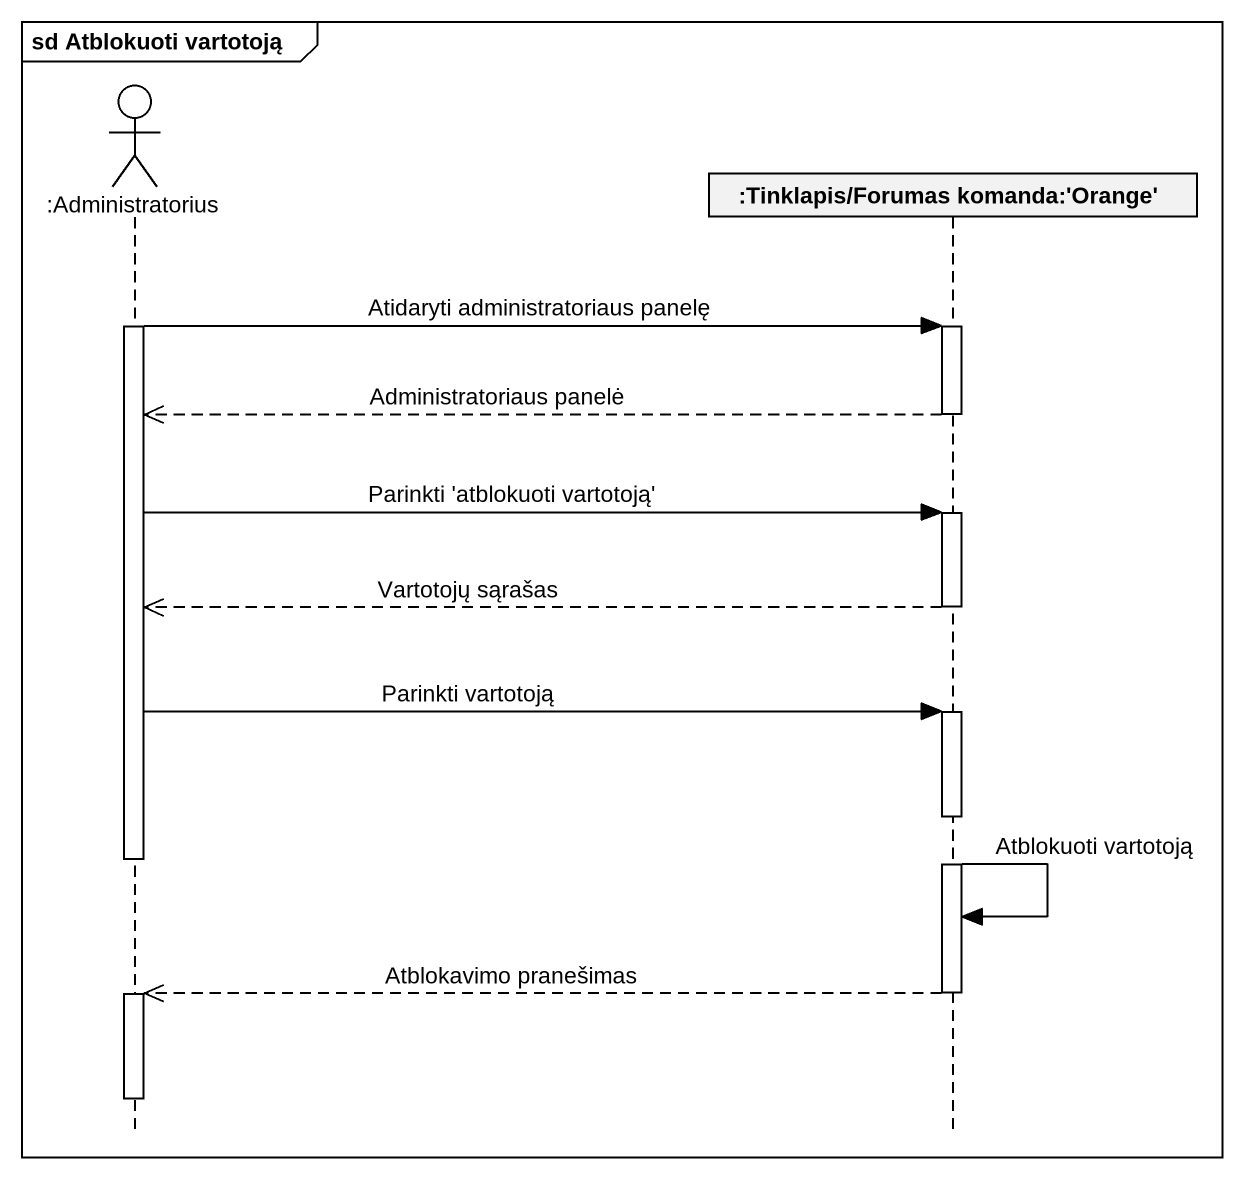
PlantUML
@startuml
mainframe sd Atblokuoti vartotoją
hide footbox
actor ":Administratorius" as Administratorius
participant ":Tinklapis/Forumas komanda:'Orange'" as Tinklapis_Forumas_komanda

activate Administratorius
Administratorius -> Tinklapis_Forumas_komanda : Atidaryti administratoriaus panelę
activate Tinklapis_Forumas_komanda
Tinklapis_Forumas_komanda -->> Administratorius : Administratoriaus panelė
deactivate Tinklapis_Forumas_komanda
Administratorius -> Tinklapis_Forumas_komanda : Parinkti 'atblokuoti vartotoją'
activate Tinklapis_Forumas_komanda
Tinklapis_Forumas_komanda -->> Administratorius : Vartotojų sąrašas
deactivate Tinklapis_Forumas_komanda
Administratorius -> Tinklapis_Forumas_komanda : Parinkti vartotoją
activate Tinklapis_Forumas_komanda
deactivate Administratorius
Tinklapis_Forumas_komanda -> Tinklapis_Forumas_komanda : Atblokuoti vartotoją
Tinklapis_Forumas_komanda -->> Administratorius : Atblokavimo pranešimas
deactivate Tinklapis_Forumas_komanda
activate Administratorius
deactivate Administratorius
@enduml
